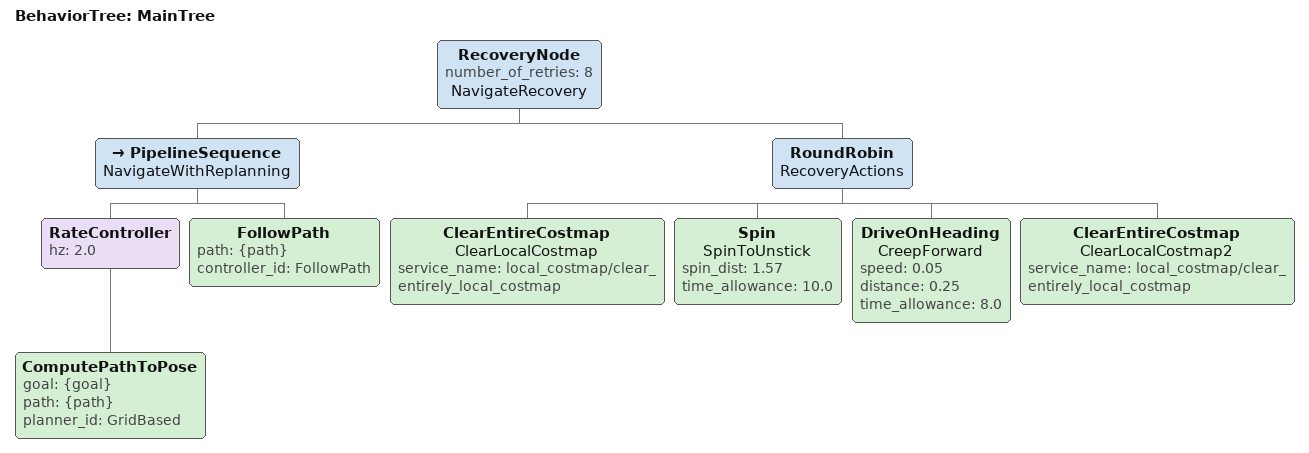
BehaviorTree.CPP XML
<root main_tree_to_execute="MainTree">
  <BehaviorTree ID="MainTree">
    <RecoveryNode number_of_retries="8" name="NavigateRecovery">
      <PipelineSequence name="NavigateWithReplanning">
        <RateController hz="2.0">
          <ComputePathToPose goal="{goal}" path="{path}" planner_id="GridBased"/>
        </RateController>
        <FollowPath path="{path}" controller_id="FollowPath"/>
      </PipelineSequence>

      <!-- Recovery actions -->
      <RoundRobin name="RecoveryActions">

        <!-- 1) Clear local costmap first (important if footprint is inside inflated obstacles) -->
        <ClearEntireCostmap name="ClearLocalCostmap" service_name="local_costmap/clear_entirely_local_costmap"/>

        <!-- 2) Spin in place: ONLY angular.z -->
        <Spin name="SpinToUnstick" spin_dist="1.57" time_allowance="10.0"/>

        <!-- 3) Creep forward slowly a short distance -->
        <DriveOnHeading name="CreepForward"
                        speed="0.05"
                        distance="0.25"
                        time_allowance="8.0"/>

        <!-- 4) Clear again, then retry -->
        <ClearEntireCostmap name="ClearLocalCostmap2" service_name="local_costmap/clear_entirely_local_costmap"/>

        <!-- Optional fallback if still stuck -->

      </RoundRobin>
    </RecoveryNode>
  </BehaviorTree>
</root>
